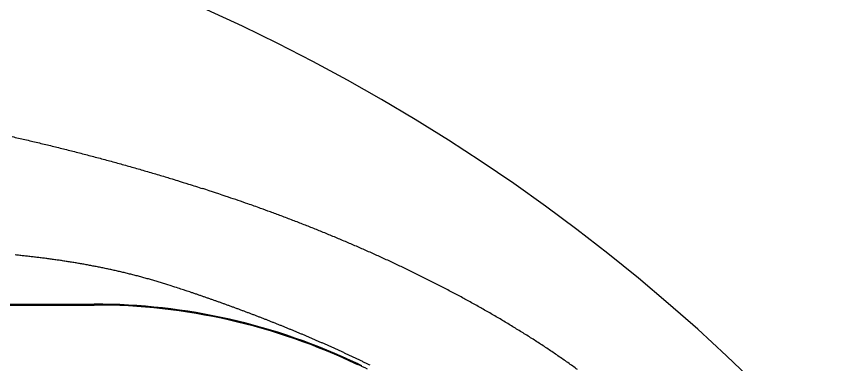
# Model space of a CAD drawing. Extents: x 956 to 1028, y 499 to 635.
# Drawn here: x 1002.96 to 1004.949, y 514.967 to 515.822 of the extents above; entities that cross this region are included whole.
import ezdxf

# ---------------------------------------------------------------- set-up
doc = ezdxf.new("R2010")
doc.units = 0
doc.header["$MEASUREMENT"] = 0
doc.layers.add('1', color=4, linetype='Continuous')
doc.layers.add('DIM', color=3, linetype='Continuous')

# ---------------------------------------------------------------- blocks, each defined once
blk = doc.blocks.new('1486201(2016_HS CONTROLS')
at = {"layer": '1', "linetype": 'Continuous'}
for p, q in [((-12.2016, 1.0032), (-10.0949, 1.0032)), ((-10.0949, 1.002), (-12.2016, 1.002)), ((-12.2016, 1.001), (-10.0949, 1.001)), ((-10.0949, 1.0032), (-10.0949, 1.002)), ((-10.0949, 1.002), (-10.0949, 1.001)), ((-9.4475, 0.8563), (-9.448, 0.8552)), ((-9.448, 0.8552), (-9.4484, 0.8543))]:
    blk.add_line(p, q, dxfattribs=at)
for points in [[(-10.2967, 1.4141, -0.000677), (-10.2809, 1.4105, -0.000679), (-10.2652, 1.4068, -0.000681), (-10.2494, 1.4032, -0.000683), (-10.2337, 1.3995, -0.000686), (-10.218, 1.3957, -0.000688), (-10.2023, 1.3919, -0.00069), (-10.1866, 1.388, -0.000693), (-10.1709, 1.3841, -0.000698), (-10.1552, 1.3802, -0.000703), (-10.1395, 1.3762, -0.000711), (-10.1238, 1.3722, -0.000717), (-10.1082, 1.3681, -0.000724), (-10.0926, 1.364, -0.000731), (-10.0769, 1.3598, -0.00074), (-10.0613, 1.3556, -0.000744), (-10.0457, 1.3514, -0.000746), (-10.0301, 1.3471, -0.00076), (-10.0146, 1.3427, -0.000783), (-9.999, 1.3383, -0.000766), (-9.9835, 1.3339, -0.00072), (-9.9681, 1.3294, -0.000804), (-9.9524, 1.3248, -0.000973), (-9.9364, 1.3201, -0.000739), (-9.9214, 1.3156, -0.000242), (-9.9079, 1.3115, -0.001065), (-9.8905, 1.3061, -0.001862), (-9.8638, 1.2977, -0.000912), (-9.8288, 1.2866, -0.000482)], [(-8.9091, 0.8426, 0.003453), (-8.9329, 0.8596, 0.003343), (-8.957, 0.8763, 0.003245), (-8.9813, 0.8928, 0.003136), (-9.0058, 0.9089, 0.003044), (-9.0304, 0.9247, 0.002947), (-9.0553, 0.9402, 0.002868), (-9.0803, 0.9554, 0.002788), (-9.1055, 0.9704, 0.002716), (-9.1308, 0.9851, 0.002633), (-9.1563, 0.9995, 0.00256), (-9.182, 1.0137, 0.002478), (-9.2078, 1.0276, 0.002408), (-9.2337, 1.0412, 0.002333), (-9.2597, 1.0547, 0.002283), (-9.2859, 1.0678, 0.002245), (-9.3121, 1.0808, 0.002209), (-9.3385, 1.0935, 0.002167), (-9.365, 1.106, 0.002132), (-9.3916, 1.1183, 0.002094), (-9.4183, 1.1303, 0.002054), (-9.4451, 1.1421, 0.002003), (-9.472, 1.1537, 0.001982), (-9.499, 1.1651, 0.001977), (-9.5261, 1.1763, 0.001891), (-9.5532, 1.1873, 0.00174), (-9.5802, 1.198, 0.001868), (-9.6078, 1.2087, 0.002152), (-9.6361, 1.2194, 0.001628), (-9.6627, 1.2293, 0.000606), (-9.6867, 1.2381, 0.002183), (-9.7178, 1.2491, 0.003635), (-9.7658, 1.2655, 0.00177), (-9.8288, 1.2866, 0.000944)], [(-9.9061, 1.0479), (-9.9168, 1.0513, 0.001895), (-9.9274, 1.0547, 0.001905), (-9.9381, 1.0579, 0.001895), (-9.9489, 1.0611, 0.001863), (-9.9596, 1.0641, 0.001839), (-9.9704, 1.0671, 0.001818), (-9.9811, 1.0701, 0.001798), (-9.992, 1.0729, 0.001774), (-10.0028, 1.0757, 0.001753), (-10.0136, 1.0784, 0.00173), (-10.0245, 1.081, 0.00171), (-10.0354, 1.0835, 0.001687), (-10.0463, 1.086, 0.001667), (-10.0572, 1.0884, 0.001644), (-10.0681, 1.0907, 0.001624), (-10.0791, 1.093, 0.001602), (-10.09, 1.0951, 0.001582), (-10.101, 1.0972, 0.001558), (-10.112, 1.0993, 0.001534), (-10.123, 1.1013, 0.001503), (-10.134, 1.1032, 0.001476), (-10.145, 1.105, 0.001446), (-10.156, 1.1068, 0.001419), (-10.1671, 1.1085, 0.001389), (-10.1781, 1.1102, 0.001362), (-10.1892, 1.1118, 0.001332), (-10.2003, 1.1133, 0.001305), (-10.2113, 1.1148, 0.001275), (-10.2224, 1.1162, 0.001249), (-10.2335, 1.1176, 0.001219), (-10.2446, 1.1189, 0.001192), (-10.2557, 1.1202, 0.001162), (-10.2668, 1.1214, 0.001136), (-10.2779, 1.1226, 0.001106), (-10.289, 1.1237, 0.00108)], [(-9.4182, 0.8533, 0.000651), (-9.4253, 0.8568, 0.000647), (-9.4325, 0.8602, 0.000643), (-9.4397, 0.8637, 0.000639), (-9.4469, 0.8671, 0.000635), (-9.4541, 0.8706, 0.000631), (-9.4613, 0.874, 0.000627), (-9.4685, 0.8773, 0.000623), (-9.4757, 0.8807, 0.000619), (-9.4829, 0.8841, 0.000616), (-9.4902, 0.8874, 0.000611), (-9.4974, 0.8907, 0.000608), (-9.5047, 0.894, 0.000604), (-9.5119, 0.8973, 0.0006), (-9.5192, 0.9005, 0.000596), (-9.5265, 0.9038, 0.000592), (-9.5338, 0.907, 0.000589), (-9.5411, 0.9102, 0.000587), (-9.5484, 0.9134, 0.000584), (-9.5557, 0.9166, 0.000581), (-9.563, 0.9197, 0.000577), (-9.5703, 0.9229, 0.000574), (-9.5776, 0.926, 0.00057), (-9.585, 0.9291, 0.000567), (-9.5923, 0.9322, 0.000564), (-9.5997, 0.9352, 0.00056), (-9.607, 0.9383, 0.000557), (-9.6144, 0.9413, 0.000553), (-9.6217, 0.9444, 0.00055), (-9.6291, 0.9474, 0.000547), (-9.6365, 0.9504, 0.000543), (-9.6439, 0.9533, 0.00054), (-9.6513, 0.9563, 0.000536), (-9.6587, 0.9592, 0.000533), (-9.6661, 0.9622, 0.000529), (-9.6735, 0.9651, 0.000526), (-9.6809, 0.968, 0.000523), (-9.6884, 0.9708, 0.000519), (-9.6958, 0.9737, 0.000516), (-9.7032, 0.9766, 0.000513), (-9.7107, 0.9794, 0.000509), (-9.7181, 0.9822, 0.000505), (-9.7256, 0.985, 0.000499), (-9.7331, 0.9878, 0.000495), (-9.7405, 0.9906, 0.000493), (-9.748, 0.9933, 0.000491), (-9.7555, 0.9961, 0.000488), (-9.763, 0.9988, 0.000486), (-9.7705, 1.0015, 0.000484), (-9.778, 1.0042, 0.000482), (-9.7855, 1.0069, 0.00048), (-9.793, 1.0096, 0.000477), (-9.8005, 1.0122, 0.000472), (-9.808, 1.0149, 0.000474), (-9.8155, 1.0175, 0.000481), (-9.823, 1.0201, 0.000465), (-9.8306, 1.0227, 0.000433), (-9.838, 1.0253, 0.000475), (-9.8456, 1.0279, 0.000562), (-9.8534, 1.0305, 0.000426), (-9.8607, 1.033, 0.00015), (-9.8673, 1.0352, 0.000594), (-9.8758, 1.038, 0.001013), (-9.889, 1.0423, 0.000495), (-9.9061, 1.0479, 0.000263)], [(-9.4475, 0.8563), (-9.4392, 0.8523, -0.000719)], [(-9.4248, 0.8439, 0.000989), (-9.448, 0.8552, 0.000528)]]:
    blk.add_lwpolyline(points, format="xyb", dxfattribs=at)
for radius in [1.5, 1.4988, 1.4978]:
    blk.add_arc((-10.0949, -0.4968), radius, 64.4324, 90, dxfattribs=at)
blk = doc.blocks.new('2018 HOT SPOT SX')
at = {"layer": '1', "linetype": 'Continuous'}
blk.add_arc((45.6196, -0.6551), 6.9194, 30.72105, 149.27895, dxfattribs=at)
at = {"layer": '1', "color": 3, "linetype": 'Continuous'}
blk.add_arc((45.618, -0.6491), 4.6694, 13.2862, 166.7138, dxfattribs=at)
at = {"layer": 'DIM'}
blk.add_blockref('1486201(2016_HS CONTROLS', (57.3501, 1.8854), dxfattribs=at)

msp = doc.modelspace()

# ---------------------------------------------------------------- block references
at = {"layer": '1'}
msp.add_blockref('2018 HOT SPOT SX', (955.8964, 512.2273), dxfattribs=at)

doc.saveas('drawing.dxf')
